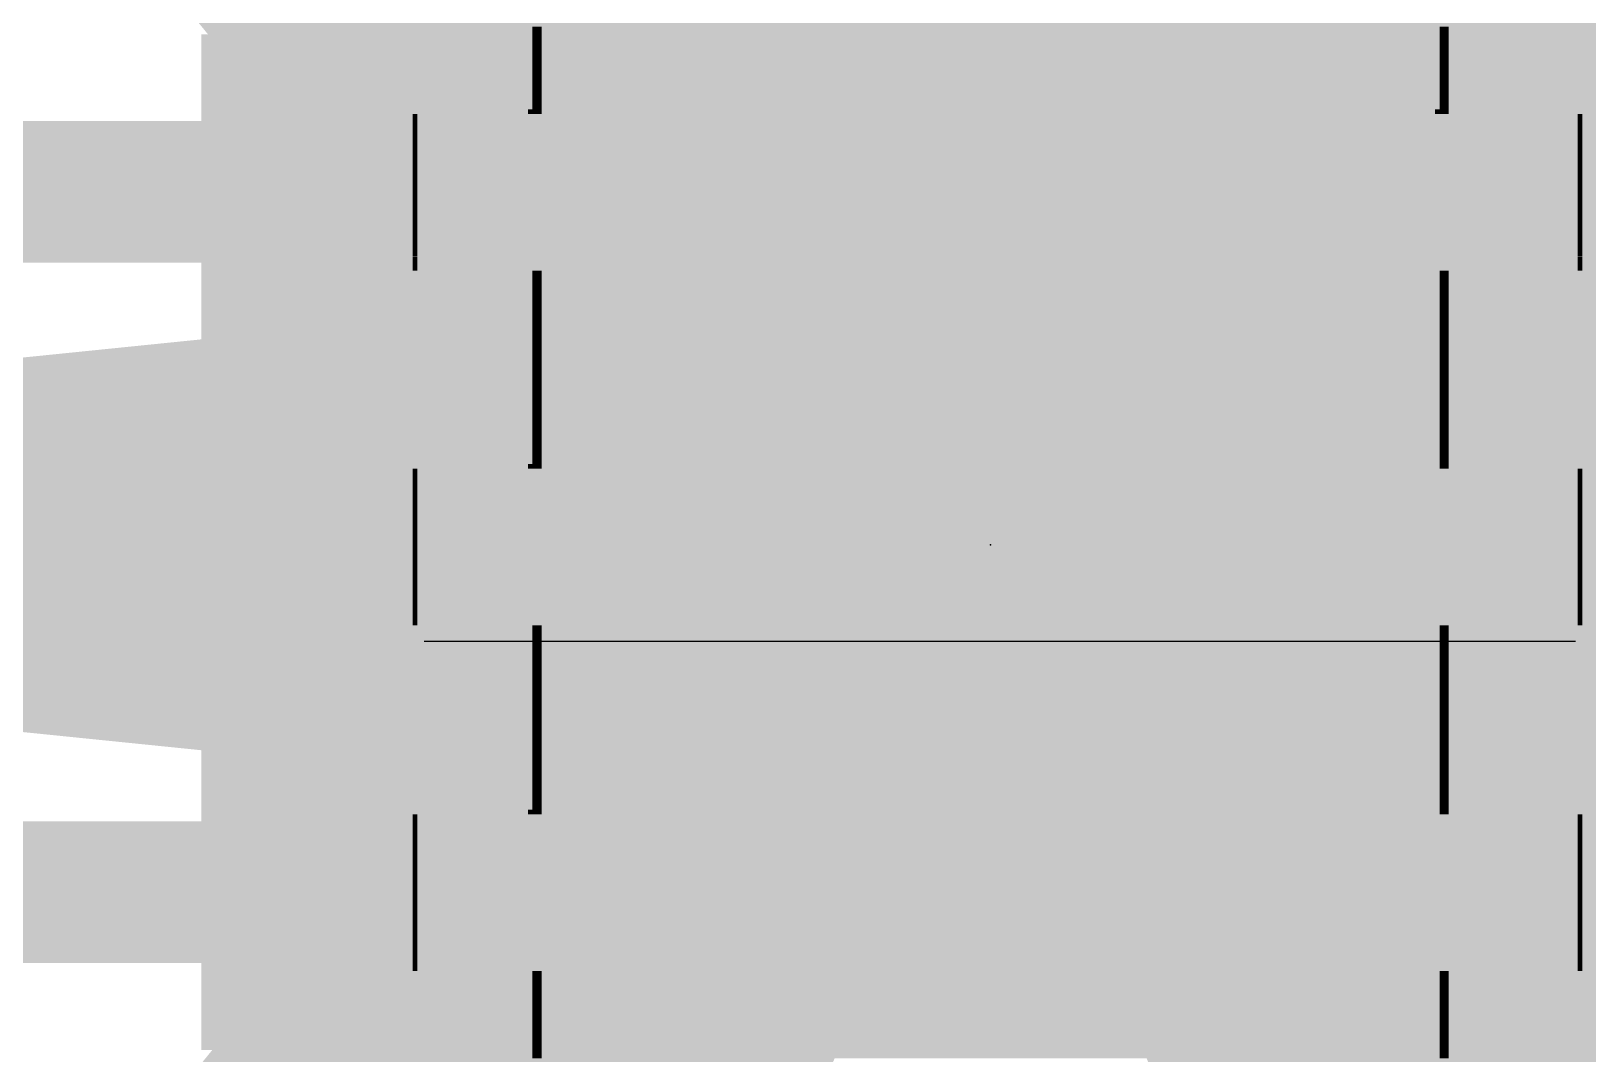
# Model space of a CAD drawing. Extents: x -43 to 64, y -8 to 16.
# Drawn here: x 6.244 to 8.477, y 8.16 to 9.626 of the extents above; entities that cross this region are included whole.
import ezdxf

# ---------------------------------------------------------------- set-up
doc = ezdxf.new("R2010")
doc.units = 0
for name, color, linetype in [('1', 12, 'CONTINUOUS'), ('16', 132, 'CONTINUOUS'), ('200', 132, 'CONTINUOUS'), ('201', 110, 'CONTINUOUS'), ('22', 40, 'CONTINUOUS'), ('23', 53, 'CONTINUOUS'), ('24', 53, 'CONTINUOUS'), ('29', 253, 'CONTINUOUS'), ('31', 253, 'CONTINUOUS'), ('49', 6, 'CONTINUOUS')]:
    doc.layers.add(name, color=color, linetype=linetype)

# ---------------------------------------------------------------- blocks, each defined once
blk = doc.blocks.new('RECT')
blk.add_solid([(-0.5, -0.5), (0.5, -0.5), (-0.5, 0.5), (0.5, 0.5)])

msp = doc.modelspace()

# ---------------------------------------------------------------- linework, layer by layer
at = {"layer": '1', "const_width": 0.2032}
for points in [[(6.8436, 9.3958), (5.8442, 9.3958)], [(8.42, 9.3958), (9.3958, 9.3958)], [(6.8436, 8.8867), (3.8067, 8.8867)], [(7.6233, 8.8867), (7.62, 8.89)], [(8.42, 8.8867), (10.1567, 8.8867)], [(6.8436, 8.392), (5.852, 8.392)], [(8.42, 8.392), (9.388, 8.392)]]:
    msp.add_lwpolyline(points, dxfattribs=at)
at = {"layer": '1', "const_width": 0.1016}
for points in [[(6.8436, 9.345, 1), (6.8436, 9.4466)], [(8.42, 9.4466, 1), (8.42, 9.345)], [(6.8436, 8.8359, 1), (6.8436, 8.9375)], [(7.6559, 8.9259, 1), (7.5841, 8.8541)], [(8.42, 8.9375, 1), (8.42, 8.8359)], [(7.5874, 8.8508, 1), (7.6592, 8.9226)], [(6.8436, 8.3412, 1), (6.8436, 8.4428)], [(8.42, 8.4428, 1), (8.42, 8.3412)]]:
    msp.add_lwpolyline(points, format="xyb", dxfattribs=at)
at = {"layer": '16', "const_width": 0.2032}
for points in [[(6.35, 10.16), (7.62, 8.89)], [(11.43, 8.89), (7.62, 8.89)]]:
    msp.add_lwpolyline(points, dxfattribs=at)
at = {"layer": '16', "const_width": 0.1016}
for points in [[(7.62, 8.9408, 1), (7.62, 8.8392)], [(7.5841, 8.8541, 1), (7.6559, 8.9259)]]:
    msp.add_lwpolyline(points, format="xyb", dxfattribs=at)
at = {"layer": '22', "const_width": 0.15}
for points in [[(6.7454, 9.4365), (6.438, 9.8135)], [(8.802, 9.8135), (8.4946, 9.4365)], [(6.6121, 9.6), (8.6279, 9.6)], [(6.6672, 9.2847), (6.7454, 9.4365)], [(6.7344, 9.45), (8.5056, 9.45)], [(8.4946, 9.4365), (8.5728, 9.2847)], [(7.569, 9.3558), (7.4598, 9.3304)], [(7.6812, 9.3546), (7.569, 9.3558)], [(7.7899, 9.3268), (7.6812, 9.3546)], [(7.4598, 9.3304), (7.3597, 9.2796)], [(7.8889, 9.2739), (7.7899, 9.3268)], [(6.6151, 9.122), (6.6672, 9.2847)], [(6.6751, 9.3), (7.3999, 9.3)], [(7.3597, 9.2796), (7.2745, 9.2066)], [(7.84, 9.3), (8.5649, 9.3)], [(7.9724, 9.199), (7.8889, 9.2739)], [(7.2745, 9.2066), (7.2092, 9.1154)], [(8.0358, 9.1064), (7.9724, 9.199)], [(6.6241, 9.15), (7.234, 9.15)], [(8.006, 9.15), (8.6159, 9.15)], [(6.1312, 9.0728), (6.6151, 9.122)], [(7.2092, 9.1154), (7.1673, 9.0113)], [(8.0753, 9.0014), (8.0358, 9.1064)], [(6.1312, 9), (7.1657, 9)], [(7.1673, 9.0113), (7.1515, 8.9002)], [(8.0888, 8.89), (8.0753, 9.0014)], [(8.0755, 9), (9.1088, 9)], [(7.1515, 8.9002), (7.1625, 8.7885)], [(8.0759, 8.7806), (8.0888, 8.89)], [(6.1312, 8.85), (7.1564, 8.85)], [(8.0841, 8.85), (9.1088, 8.85)], [(7.1625, 8.7885), (7.1997, 8.6827)], [(8.0377, 8.6772), (8.0759, 8.7806)], [(6.6151, 8.658), (6.1312, 8.7072)], [(6.202, 8.7), (7.1936, 8.7)], [(8.0461, 8.7), (9.038, 8.7)], [(7.1997, 8.6827), (7.261, 8.5887)], [(7.9765, 8.5855), (8.0377, 8.6772)], [(6.6672, 8.4953), (6.6151, 8.658)], [(7.261, 8.5887), (7.3428, 8.512)], [(7.8956, 8.5107), (7.9765, 8.5855)], [(6.6497, 8.55), (7.3022, 8.55)], [(7.938, 8.55), (8.5903, 8.55)], [(7.3428, 8.512), (7.4406, 8.4569)], [(7.7994, 8.4569), (7.8956, 8.5107)], [(6.7454, 8.3435), (6.6672, 8.4953)], [(8.5728, 8.4953), (8.4946, 8.3435)], [(7.4406, 8.4569), (7.2253, 7.9372)], [(8.0147, 7.9372), (7.7994, 8.4569)], [(6.7163, 8.4), (7.417, 8.4)], [(7.823, 8.4), (8.5237, 8.4)], [(6.438, 7.9665), (6.7454, 8.3435)], [(8.4946, 8.3435), (8.802, 7.9665)], [(6.6692, 8.25), (7.3549, 8.25)], [(7.8851, 8.25), (8.5708, 8.25)], [(6.5469, 8.1), (7.2927, 8.1)], [(7.9473, 8.1), (8.6931, 8.1)]]:
    msp.add_lwpolyline(points, dxfattribs=at)
at = {"layer": '22', "const_width": 0.075}
for points in [[(6.6121, 9.6375, 1), (6.6121, 9.5625)], [(6.7344, 9.4875, 1), (6.7344, 9.4125)], [(6.7787, 9.4193, 1), (6.7121, 9.4537)], [(8.5279, 9.4537, 1), (8.4613, 9.4193)], [(8.5056, 9.4125, 1), (8.5056, 9.4875)], [(6.7163, 9.4128, 1), (6.7745, 9.4602)], [(8.4655, 9.4602, 1), (8.5237, 9.4128)], [(7.5694, 9.3933, 1), (7.5686, 9.3183)], [(7.5775, 9.3193, 1), (7.5605, 9.3924)], [(7.6905, 9.3909, 1), (7.6719, 9.3183)], [(7.6808, 9.3171, 1), (7.6816, 9.3921)], [(7.4512, 9.3669, 1), (7.4683, 9.2938)], [(7.4767, 9.2969, 1), (7.4428, 9.3638)], [(7.8076, 9.3598, 1), (7.7722, 9.2937)], [(7.7806, 9.2904, 1), (7.7992, 9.3631)], [(6.7029, 9.2732, 1), (6.6315, 9.2961)], [(6.6751, 9.3375, 1), (6.6751, 9.2625)], [(7.3841, 9.2512, 1), (7.3353, 9.3081)], [(7.3999, 9.2625, 1), (7.3999, 9.3375)], [(7.84, 9.3375, 1), (7.84, 9.2625)], [(6.6338, 9.3018, 1), (6.7005, 9.2675)], [(7.3427, 9.3131, 1), (7.3766, 9.2462)], [(7.9139, 9.3018, 1), (7.8639, 9.246)], [(7.8712, 9.2408, 1), (7.9066, 9.307)], [(7.2501, 9.235, 1), (7.2989, 9.1781)], [(7.305, 9.1847, 1), (7.244, 9.2284)], [(8.0034, 9.2202, 1), (7.9415, 9.1778)], [(7.9474, 9.1711, 1), (7.9975, 9.2269)], [(6.6241, 9.1875, 1), (6.6241, 9.1125)], [(7.234, 9.1125, 1), (7.234, 9.1875)], [(8.006, 9.1875, 1), (8.006, 9.1125)], [(6.6189, 9.0847, 1), (6.6113, 9.1593)], [(7.2439, 9.1014, 1), (7.1744, 9.1294)], [(8.0709, 9.1196, 1), (8.0007, 9.0932)], [(6.5794, 9.1334, 1), (6.6508, 9.1106)], [(7.1787, 9.1372, 1), (7.2396, 9.0935)], [(8.0049, 9.0852, 1), (8.0668, 9.1276)], [(7.2045, 9.006, 1), (7.1302, 9.0166)], [(7.1657, 8.9625, 1), (7.1657, 9.0375)], [(8.1126, 9.0059, 1), (8.0381, 8.9969)], [(8.0755, 9.0375, 1), (8.0755, 8.9625)], [(7.1325, 9.0252, 1), (7.2021, 8.9973)], [(8.0403, 8.9882, 1), (8.1104, 9.0146)], [(7.1888, 8.9038, 1), (7.1141, 8.8965)], [(8.126, 8.8856, 1), (8.0516, 8.8944)], [(7.1143, 8.9055, 1), (7.1886, 8.8949)], [(8.0516, 8.8855, 1), (8.126, 8.8945)], [(7.1564, 8.8125, 1), (7.1564, 8.8875)], [(8.0841, 8.8875, 1), (8.0841, 8.8125)], [(7.1978, 8.801, 1), (7.1271, 8.7761)], [(8.111, 8.7676, 1), (8.0407, 8.7935)], [(7.1251, 8.7848, 1), (7.1998, 8.7922)], [(8.0386, 8.785, 1), (8.1131, 8.7762)], [(7.1936, 8.6625, 1), (7.1936, 8.7375)], [(8.0461, 8.7375, 1), (8.0461, 8.6625)], [(7.2311, 8.7031, 1), (7.1682, 8.6622)], [(8.0689, 8.6563, 1), (8.0065, 8.698)], [(6.6508, 8.6694, 1), (6.5794, 8.6466)], [(6.6113, 8.6207, 1), (6.6189, 8.6953)], [(7.1643, 8.6702, 1), (7.235, 8.6951)], [(8.0025, 8.6901, 1), (8.0729, 8.6642)], [(7.2866, 8.616, 1), (7.2353, 8.5613)], [(7.2295, 8.5682, 1), (7.2924, 8.6092)], [(7.9453, 8.6064, 1), (8.0077, 8.5647)], [(8.0019, 8.558, 1), (7.951, 8.6131)], [(6.6497, 8.5875, 1), (6.6497, 8.5125)], [(7.3022, 8.5125, 1), (7.3022, 8.5875)], [(7.938, 8.5875, 1), (7.938, 8.5125)], [(7.3612, 8.5446, 1), (7.3244, 8.4793)], [(7.3172, 8.4846, 1), (7.3685, 8.5393)], [(7.8701, 8.5383, 1), (7.921, 8.4832)], [(7.9139, 8.478, 1), (7.8772, 8.5435)], [(6.7005, 8.5125, 1), (6.6338, 8.4782)], [(6.6315, 8.4839, 1), (6.7029, 8.5068)], [(7.4752, 8.4425, 1), (7.406, 8.4713)], [(7.834, 8.4713, 1), (7.7648, 8.4425)], [(7.4222, 8.4242, 1), (7.459, 8.4896)], [(7.7811, 8.4896, 1), (7.8177, 8.4242)], [(6.7163, 8.4375, 1), (6.7163, 8.3625)], [(7.417, 8.3625, 1), (7.417, 8.4375)], [(7.823, 8.4375, 1), (7.823, 8.3625)], [(6.7745, 8.3198, 1), (6.7163, 8.3672)], [(8.5237, 8.3672, 1), (8.4655, 8.3198)], [(6.7121, 8.3263, 1), (6.7787, 8.3607)], [(8.4613, 8.3607, 1), (8.5279, 8.3263)], [(6.6692, 8.2875, 1), (6.6692, 8.2125)], [(7.3549, 8.2125, 1), (7.3549, 8.2875)], [(7.8851, 8.2875, 1), (7.8851, 8.2125)], [(6.5469, 8.1375, 1), (6.5469, 8.0625)], [(7.2927, 8.0625, 1), (7.2927, 8.1375)], [(7.9473, 8.1375, 1), (7.9473, 8.0625)]]:
    msp.add_lwpolyline(points, format="xyb", dxfattribs=at)
at = {"layer": '23'}
msp.add_point((7.62, 8.89), dxfattribs=at)
at = {"layer": '24'}
msp.add_point((7.62, 8.89), dxfattribs=at)
at = {"layer": '49'}
msp.add_line((8.4587, 8.7513), (6.8077, 8.7513), dxfattribs=at)

# ---------------------------------------------------------------- block references
at = {"layer": '1', "xscale": 0.2489, "yscale": 0.508, "rotation": 90}
for p in [(6.8436, 9.3958), (8.42, 9.3958), (6.8436, 8.8867), (8.42, 8.8867), (6.8436, 8.392), (8.42, 8.392)]:
    msp.add_blockref('RECT', p, dxfattribs=at)
at = {"layer": '200', "yscale": 0.0066, "rotation": 180}
for p, xscale in [((6.9695, 9.6296), 0.0132), ((6.9695, 9.623), 0.0132), ((8.2705, 9.6296), 0.0132), ((8.2705, 9.623), 0.0132), ((6.9695, 9.6164), 0.0132), ((6.9695, 9.6098), 0.0132), ((6.9695, 9.6032), 0.0132), ((8.2705, 9.6164), 0.0132), ((8.2705, 9.6098), 0.0132), ((8.2705, 9.6032), 0.0132), ((6.9695, 9.5966), 0.0132), ((6.9695, 9.59), 0.0132), ((6.9695, 9.5834), 0.0132), ((6.9695, 9.5768), 0.0132), ((8.2705, 9.5966), 0.0132), ((8.2705, 9.59), 0.0132), ((8.2705, 9.5834), 0.0132), ((8.2705, 9.5768), 0.0132), ((6.9695, 9.5702), 0.0132), ((6.9695, 9.5636), 0.0132), ((6.9695, 9.557), 0.0132), ((8.2705, 9.5702), 0.0132), ((8.2705, 9.5636), 0.0132), ((8.2705, 9.557), 0.0132), ((6.9695, 9.5504), 0.0132), ((6.9695, 9.5438), 0.0132), ((6.9695, 9.5372), 0.0132), ((6.9695, 9.5306), 0.0132), ((8.2705, 9.5504), 0.0132), ((8.2705, 9.5438), 0.0132), ((8.2705, 9.5372), 0.0132), ((8.2705, 9.5306), 0.0132), ((6.9662, 9.5108), 0.0198), ((6.9695, 9.524), 0.0132), ((6.9695, 9.5174), 0.0132), ((8.2672, 9.5108), 0.0198), ((8.2705, 9.524), 0.0132), ((8.2705, 9.5174), 0.0132), ((6.9266, 9.5042), 0.2576), ((6.9266, 9.4976), 0.2576), ((6.9266, 9.491), 0.2576), ((8.3332, 9.5042), 0.2576), ((8.3332, 9.4976), 0.2576), ((8.3332, 9.491), 0.2576), ((6.9266, 9.4844), 0.2576), ((6.9266, 9.4778), 0.2576), ((6.9266, 9.4711), 0.2576), ((6.9266, 9.4645), 0.2576), ((8.3332, 9.4844), 0.2576), ((8.3332, 9.4778), 0.2576), ((8.3332, 9.4711), 0.2576), ((8.3332, 9.4645), 0.2576), ((6.9266, 9.4579), 0.2576), ((6.9266, 9.4513), 0.2576), ((6.9266, 9.4447), 0.2576), ((8.3332, 9.4579), 0.2576), ((8.3332, 9.4513), 0.2576), ((8.3332, 9.4447), 0.2576), ((6.9266, 9.4381), 0.2576), ((6.9266, 9.4315), 0.2576), ((6.9266, 9.4249), 0.2576), ((6.9266, 9.4183), 0.2576), ((8.3332, 9.4381), 0.2576), ((8.3332, 9.4315), 0.2576), ((8.3332, 9.4249), 0.2576), ((8.3332, 9.4183), 0.2576), ((6.9266, 9.4117), 0.2576), ((6.9266, 9.4051), 0.2576), ((6.9266, 9.3985), 0.2576), ((8.3332, 9.4117), 0.2576), ((8.3332, 9.4051), 0.2576), ((8.3332, 9.3985), 0.2576), ((6.9266, 9.3919), 0.2576), ((6.9266, 9.3853), 0.2576), ((6.9266, 9.3787), 0.2576), ((8.3332, 9.3919), 0.2576), ((8.3332, 9.3853), 0.2576), ((8.3332, 9.3787), 0.2576), ((6.9266, 9.3721), 0.2576), ((6.9266, 9.3655), 0.2576), ((6.9266, 9.3589), 0.2576), ((6.9266, 9.3523), 0.2576), ((8.3332, 9.3721), 0.2576), ((8.3332, 9.3655), 0.2576), ((8.3332, 9.3589), 0.2576), ((8.3332, 9.3523), 0.2576), ((6.9266, 9.3457), 0.2576), ((6.9266, 9.3391), 0.2576), ((6.9266, 9.3325), 0.2576), ((8.3332, 9.3457), 0.2576), ((8.3332, 9.3391), 0.2576), ((8.3332, 9.3325), 0.2576), ((6.9266, 9.3259), 0.2576), ((6.9266, 9.3193), 0.2576), ((6.9266, 9.3127), 0.2576), ((8.3332, 9.3259), 0.2576), ((8.3332, 9.3193), 0.2576), ((8.3332, 9.3127), 0.2576), ((6.9266, 9.3061), 0.2576), ((6.9266, 9.2994), 0.2576), ((6.9266, 9.2928), 0.2576), ((6.9266, 9.2862), 0.2576), ((8.3332, 9.3061), 0.2576), ((8.3332, 9.2994), 0.2576), ((8.3332, 9.2928), 0.2576), ((8.3332, 9.2862), 0.2576), ((6.9695, 9.2796), 0.0132), ((6.9695, 9.273), 0.0132), ((6.9695, 9.2664), 0.0132), ((8.2705, 9.2796), 0.0132), ((8.2705, 9.273), 0.0132), ((8.2705, 9.2664), 0.0132), ((6.9695, 9.2598), 0.0132), ((6.9695, 9.2532), 0.0132), ((6.9695, 9.2466), 0.0132), ((6.9695, 9.24), 0.0132), ((8.2705, 9.2598), 0.0132), ((8.2705, 9.2532), 0.0132), ((8.2705, 9.2466), 0.0132), ((8.2705, 9.24), 0.0132), ((6.9695, 9.2334), 0.0132), ((6.9695, 9.2268), 0.0132), ((6.9695, 9.2202), 0.0132), ((8.2705, 9.2334), 0.0132), ((8.2705, 9.2268), 0.0132), ((8.2705, 9.2202), 0.0132), ((6.9695, 9.2136), 0.0132), ((6.9695, 9.207), 0.0132), ((6.9695, 9.2004), 0.0132), ((8.2705, 9.2136), 0.0132), ((8.2705, 9.207), 0.0132), ((8.2705, 9.2004), 0.0132), ((6.9695, 9.1938), 0.0132), ((6.9695, 9.1872), 0.0132), ((6.9695, 9.1806), 0.0132), ((6.9695, 9.174), 0.0132), ((8.2705, 9.1938), 0.0132), ((8.2705, 9.1872), 0.0132), ((8.2705, 9.1806), 0.0132), ((8.2705, 9.174), 0.0132), ((6.9695, 9.1674), 0.0132), ((6.9695, 9.1608), 0.0132), ((6.9695, 9.1542), 0.0132), ((8.2705, 9.1674), 0.0132), ((8.2705, 9.1608), 0.0132), ((8.2705, 9.1542), 0.0132), ((6.9695, 9.1476), 0.0132), ((6.9695, 9.141), 0.0132), ((6.9695, 9.1343), 0.0132), ((8.2705, 9.1476), 0.0132), ((8.2705, 9.141), 0.0132), ((8.2705, 9.1343), 0.0132), ((6.9695, 9.1277), 0.0132), ((6.9695, 9.1211), 0.0132), ((6.9695, 9.1145), 0.0132), ((6.9695, 9.1079), 0.0132), ((8.2705, 9.1277), 0.0132), ((8.2705, 9.1211), 0.0132), ((8.2705, 9.1145), 0.0132), ((8.2705, 9.1079), 0.0132), ((6.9695, 9.1013), 0.0132), ((6.9695, 9.0947), 0.0132), ((6.9695, 9.0881), 0.0132), ((8.2705, 9.1013), 0.0132), ((8.2705, 9.0947), 0.0132), ((8.2705, 9.0881), 0.0132), ((6.9695, 9.0815), 0.0132), ((6.9695, 9.0749), 0.0132), ((6.9695, 9.0683), 0.0132), ((6.9695, 9.0617), 0.0132), ((8.2705, 9.0815), 0.0132), ((8.2705, 9.0749), 0.0132), ((8.2705, 9.0683), 0.0132), ((8.2705, 9.0617), 0.0132), ((6.9695, 9.0551), 0.0132), ((6.9695, 9.0485), 0.0132), ((6.9695, 9.0419), 0.0132), ((8.2705, 9.0551), 0.0132), ((8.2705, 9.0485), 0.0132), ((8.2705, 9.0419), 0.0132), ((6.9695, 9.0353), 0.0132), ((6.9695, 9.0287), 0.0132), ((6.9695, 9.0221), 0.0132), ((8.2705, 9.0353), 0.0132), ((8.2705, 9.0287), 0.0132), ((8.2705, 9.0221), 0.0132), ((6.9266, 8.9957), 0.2576), ((6.9662, 9.0023), 0.0198), ((6.9695, 9.0155), 0.0132), ((6.9695, 9.0089), 0.0132), ((8.3332, 8.9957), 0.2576), ((8.2705, 9.0155), 0.0132), ((8.2705, 9.0089), 0.0132), ((8.2705, 9.0023), 0.0132), ((6.9266, 8.9891), 0.2576), ((6.9266, 8.9825), 0.2576), ((6.9266, 8.9759), 0.2576), ((8.3332, 8.9891), 0.2576), ((8.3332, 8.9825), 0.2576), ((8.3332, 8.9759), 0.2576), ((6.9266, 8.9692), 0.2576), ((6.9266, 8.9626), 0.2576), ((6.9266, 8.956), 0.2576), ((8.3332, 8.9692), 0.2576), ((8.3332, 8.9626), 0.2576), ((8.3332, 8.956), 0.2576), ((6.9266, 8.9494), 0.2576), ((6.9266, 8.9428), 0.2576), ((6.9266, 8.9362), 0.2576), ((6.9266, 8.9296), 0.2576), ((8.3332, 8.9494), 0.2576), ((8.3332, 8.9428), 0.2576), ((8.3332, 8.9362), 0.2576), ((8.3332, 8.9296), 0.2576), ((6.9266, 8.923), 0.2576), ((6.9266, 8.9164), 0.2576), ((6.9266, 8.9098), 0.2576), ((8.3332, 8.923), 0.2576), ((8.3332, 8.9164), 0.2576), ((8.3332, 8.9098), 0.2576), ((6.9266, 8.9032), 0.2576), ((6.9266, 8.8966), 0.2576), ((6.9266, 8.89), 0.2576), ((6.9266, 8.8834), 0.2576), ((8.3332, 8.9032), 0.2576), ((8.3332, 8.8966), 0.2576), ((8.3332, 8.89), 0.2576), ((8.3332, 8.8834), 0.2576), ((6.9266, 8.8768), 0.2576), ((6.9266, 8.8702), 0.2576), ((6.9266, 8.8636), 0.2576), ((8.3332, 8.8768), 0.2576), ((8.3332, 8.8702), 0.2576), ((8.3332, 8.8636), 0.2576), ((6.9266, 8.857), 0.2576), ((6.9266, 8.8504), 0.2576), ((6.9266, 8.8438), 0.2576), ((8.3332, 8.857), 0.2576), ((8.3332, 8.8504), 0.2576), ((8.3332, 8.8438), 0.2576), ((6.9266, 8.8372), 0.2576), ((6.9266, 8.8306), 0.2576), ((6.9266, 8.824), 0.2576), ((6.9266, 8.8174), 0.2576), ((8.3332, 8.8372), 0.2576), ((8.3332, 8.8306), 0.2576), ((8.3332, 8.824), 0.2576), ((8.3332, 8.8174), 0.2576), ((6.9266, 8.8108), 0.2576), ((6.9266, 8.8041), 0.2576), ((6.9266, 8.7975), 0.2576), ((8.3332, 8.8108), 0.2576), ((8.3332, 8.8041), 0.2576), ((8.3332, 8.7975), 0.2576), ((6.9266, 8.7909), 0.2576), ((6.9266, 8.7843), 0.2576), ((6.9266, 8.7777), 0.2576), ((6.9695, 8.7711), 0.0132), ((8.3332, 8.7909), 0.2576), ((8.3332, 8.7843), 0.2576), ((8.3332, 8.7777), 0.2576), ((8.2705, 8.7711), 0.0132), ((6.9695, 8.7645), 0.0132), ((6.9695, 8.7579), 0.0132), ((6.9695, 8.7513), 0.0132), ((8.2705, 8.7645), 0.0132), ((8.2705, 8.7579), 0.0132), ((8.2705, 8.7513), 0.0132), ((6.9695, 8.7447), 0.0132), ((6.9695, 8.7381), 0.0132), ((6.9695, 8.7315), 0.0132), ((8.2705, 8.7447), 0.0132), ((8.2705, 8.7381), 0.0132), ((8.2705, 8.7315), 0.0132), ((6.9695, 8.7249), 0.0132), ((6.9695, 8.7183), 0.0132), ((6.9695, 8.7117), 0.0132), ((6.9695, 8.7051), 0.0132), ((8.2705, 8.7249), 0.0132), ((8.2705, 8.7183), 0.0132), ((8.2705, 8.7117), 0.0132), ((8.2705, 8.7051), 0.0132), ((6.9695, 8.6985), 0.0132), ((6.9695, 8.6919), 0.0132), ((6.9695, 8.6853), 0.0132), ((8.2705, 8.6985), 0.0132), ((8.2705, 8.6919), 0.0132), ((8.2705, 8.6853), 0.0132), ((6.9695, 8.6787), 0.0132), ((6.9695, 8.6721), 0.0132), ((6.9695, 8.6655), 0.0132), ((8.2705, 8.6787), 0.0132), ((8.2705, 8.6721), 0.0132), ((8.2705, 8.6655), 0.0132), ((6.9695, 8.6589), 0.0132), ((6.9695, 8.6523), 0.0132), ((6.9695, 8.6456), 0.0132), ((6.9695, 8.639), 0.0132), ((8.2705, 8.6589), 0.0132), ((8.2705, 8.6523), 0.0132), ((8.2705, 8.6456), 0.0132), ((8.2705, 8.639), 0.0132), ((6.9695, 8.6324), 0.0132), ((6.9695, 8.6258), 0.0132), ((6.9695, 8.6192), 0.0132), ((8.2705, 8.6324), 0.0132), ((8.2705, 8.6258), 0.0132), ((8.2705, 8.6192), 0.0132), ((6.9695, 8.6126), 0.0132), ((6.9695, 8.606), 0.0132), ((6.9695, 8.5994), 0.0132), ((6.9695, 8.5928), 0.0132), ((8.2705, 8.6126), 0.0132), ((8.2705, 8.606), 0.0132), ((8.2705, 8.5994), 0.0132), ((8.2705, 8.5928), 0.0132), ((6.9695, 8.5862), 0.0132), ((6.9695, 8.5796), 0.0132), ((6.9695, 8.573), 0.0132), ((8.2705, 8.5862), 0.0132), ((8.2705, 8.5796), 0.0132), ((8.2705, 8.573), 0.0132), ((6.9695, 8.5664), 0.0132), ((6.9695, 8.5598), 0.0132), ((6.9695, 8.5532), 0.0132), ((8.2705, 8.5664), 0.0132), ((8.2705, 8.5598), 0.0132), ((8.2705, 8.5532), 0.0132), ((6.9695, 8.5466), 0.0132), ((6.9695, 8.54), 0.0132), ((6.9695, 8.5334), 0.0132), ((6.9695, 8.5268), 0.0132), ((8.2705, 8.5466), 0.0132), ((8.2705, 8.54), 0.0132), ((8.2705, 8.5334), 0.0132), ((8.2705, 8.5268), 0.0132), ((6.9662, 8.507), 0.0198), ((6.9695, 8.5202), 0.0132), ((6.9695, 8.5136), 0.0132), ((8.2705, 8.5202), 0.0132), ((8.2705, 8.5136), 0.0132), ((8.2705, 8.507), 0.0132), ((6.9266, 8.5004), 0.2576), ((6.9266, 8.4938), 0.2576), ((6.9266, 8.4872), 0.2576), ((6.9266, 8.4806), 0.2576), ((8.3332, 8.5004), 0.2576), ((8.3332, 8.4938), 0.2576), ((8.3332, 8.4872), 0.2576), ((8.3332, 8.4806), 0.2576), ((6.9266, 8.4739), 0.2576), ((6.9266, 8.4673), 0.2576), ((6.9266, 8.4607), 0.2576), ((8.3332, 8.4739), 0.2576), ((8.3332, 8.4673), 0.2576), ((8.3332, 8.4607), 0.2576), ((6.9266, 8.4541), 0.2576), ((6.9266, 8.4475), 0.2576), ((6.9266, 8.4409), 0.2576), ((8.3332, 8.4541), 0.2576), ((8.3332, 8.4475), 0.2576), ((8.3332, 8.4409), 0.2576), ((6.9266, 8.4343), 0.2576), ((6.9266, 8.4277), 0.2576), ((6.9266, 8.4211), 0.2576), ((6.9266, 8.4145), 0.2576), ((8.3332, 8.4343), 0.2576), ((8.3332, 8.4277), 0.2576), ((8.3332, 8.4211), 0.2576), ((8.3332, 8.4145), 0.2576), ((6.9266, 8.4079), 0.2576), ((6.9266, 8.4013), 0.2576), ((6.9266, 8.3947), 0.2576), ((8.3332, 8.4079), 0.2576), ((8.3332, 8.4013), 0.2576), ((8.3332, 8.3947), 0.2576), ((6.9266, 8.3881), 0.2576), ((6.9266, 8.3815), 0.2576), ((6.9266, 8.3749), 0.2576), ((8.3332, 8.3881), 0.2576), ((8.3332, 8.3815), 0.2576), ((8.3332, 8.3749), 0.2576), ((6.9266, 8.3683), 0.2576), ((6.9266, 8.3617), 0.2576), ((6.9266, 8.3551), 0.2576), ((6.9266, 8.3485), 0.2576), ((8.3332, 8.3683), 0.2576), ((8.3332, 8.3617), 0.2576), ((8.3332, 8.3551), 0.2576), ((8.3332, 8.3485), 0.2576), ((6.9266, 8.3419), 0.2576), ((6.9266, 8.3353), 0.2576), ((6.9266, 8.3287), 0.2576), ((8.3332, 8.3419), 0.2576), ((8.3332, 8.3353), 0.2576), ((8.3332, 8.3287), 0.2576), ((6.9266, 8.3221), 0.2576), ((6.9266, 8.3155), 0.2576), ((6.9266, 8.3088), 0.2576), ((6.9266, 8.3022), 0.2576), ((8.3332, 8.3221), 0.2576), ((8.3332, 8.3155), 0.2576), ((8.3332, 8.3088), 0.2576), ((8.3332, 8.3022), 0.2576), ((6.9266, 8.2956), 0.2576), ((6.9266, 8.289), 0.2576), ((6.9266, 8.2824), 0.2576), ((8.3332, 8.2956), 0.2576), ((8.3332, 8.289), 0.2576), ((8.3332, 8.2824), 0.2576), ((6.9695, 8.2758), 0.0132), ((6.9695, 8.2692), 0.0132), ((6.9695, 8.2626), 0.0132), ((8.2705, 8.2758), 0.0132), ((8.2705, 8.2692), 0.0132), ((8.2705, 8.2626), 0.0132), ((6.9695, 8.256), 0.0132), ((6.9695, 8.2494), 0.0132), ((6.9695, 8.2428), 0.0132), ((6.9695, 8.2362), 0.0132), ((8.2705, 8.256), 0.0132), ((8.2705, 8.2494), 0.0132), ((8.2705, 8.2428), 0.0132), ((8.2705, 8.2362), 0.0132), ((6.9695, 8.2296), 0.0132), ((6.9695, 8.223), 0.0132), ((6.9695, 8.2164), 0.0132), ((8.2705, 8.2296), 0.0132), ((8.2705, 8.223), 0.0132), ((8.2705, 8.2164), 0.0132), ((6.9695, 8.2098), 0.0132), ((6.9695, 8.2032), 0.0132), ((6.9695, 8.1966), 0.0132), ((8.2705, 8.2098), 0.0132), ((8.2705, 8.2032), 0.0132), ((8.2705, 8.1966), 0.0132), ((6.9695, 8.19), 0.0132), ((6.9695, 8.1834), 0.0132), ((6.9695, 8.1768), 0.0132), ((6.9695, 8.1702), 0.0132), ((8.2705, 8.19), 0.0132), ((8.2705, 8.1834), 0.0132), ((8.2705, 8.1768), 0.0132), ((8.2705, 8.1702), 0.0132), ((6.9695, 8.1636), 0.0132), ((6.9695, 8.157), 0.0132), ((8.2705, 8.1636), 0.0132), ((8.2705, 8.157), 0.0132)]:
    msp.add_blockref('RECT', p, dxfattribs=dict(at, xscale=xscale))
at = {"layer": '201', "yscale": 0.0066, "rotation": 180}
for p, xscale in [((6.8771, 9.6296), 0.1717), ((6.8771, 9.623), 0.1717), ((7.62, 9.6296), 1.2878), ((7.62, 9.623), 1.2878), ((8.3729, 9.6296), 0.1915), ((8.3729, 9.623), 0.1915), ((6.8771, 9.6164), 0.1717), ((6.8771, 9.6098), 0.1717), ((6.8771, 9.6032), 0.1717), ((7.62, 9.6164), 1.2878), ((7.62, 9.6098), 1.2878), ((7.62, 9.6032), 1.2878), ((8.3729, 9.6164), 0.1915), ((8.3729, 9.6098), 0.1915), ((8.3729, 9.6032), 0.1915), ((6.8771, 9.5966), 0.1717), ((6.8771, 9.59), 0.1717), ((6.8771, 9.5834), 0.1717), ((6.8771, 9.5768), 0.1717), ((7.62, 9.5966), 1.2878), ((7.62, 9.59), 1.2878), ((7.62, 9.5834), 1.2878), ((7.62, 9.5768), 1.2878), ((8.3729, 9.5966), 0.1915), ((8.3729, 9.59), 0.1915), ((8.3729, 9.5834), 0.1915), ((8.3729, 9.5768), 0.1915), ((6.8771, 9.5702), 0.1717), ((6.8771, 9.5636), 0.1717), ((6.8771, 9.557), 0.1717), ((7.62, 9.5702), 1.2878), ((7.62, 9.5636), 1.2878), ((7.62, 9.557), 1.2878), ((8.3729, 9.5702), 0.1915), ((8.3729, 9.5636), 0.1915), ((8.3729, 9.557), 0.1915), ((6.8771, 9.5504), 0.1717), ((6.8771, 9.5438), 0.1717), ((6.8771, 9.5372), 0.1717), ((6.8771, 9.5306), 0.1717), ((7.62, 9.5504), 1.2878), ((7.62, 9.5438), 1.2878), ((7.62, 9.5372), 1.2878), ((7.62, 9.5306), 1.2878), ((8.3729, 9.5504), 0.1915), ((8.3729, 9.5438), 0.1915), ((8.3729, 9.5372), 0.1915), ((8.3729, 9.5306), 0.1915), ((6.8738, 9.5108), 0.1651), ((6.8771, 9.524), 0.1717), ((6.8771, 9.5174), 0.1717), ((7.62, 9.524), 1.2878), ((7.62, 9.5174), 1.2878), ((7.6167, 9.5108), 1.2812), ((8.3729, 9.524), 0.1915), ((8.3729, 9.5174), 0.1915), ((8.3729, 9.5108), 0.1915), ((6.7945, 9.5042), 0.0066), ((6.7945, 9.4976), 0.0066), ((6.7945, 9.491), 0.0066), ((7.6299, 9.5042), 1.1491), ((7.6299, 9.4976), 1.1491), ((7.6299, 9.491), 1.1491), ((8.4653, 9.5042), 0.0066), ((8.4653, 9.4976), 0.0066), ((8.4653, 9.491), 0.0066), ((6.7945, 9.4844), 0.0066), ((6.7945, 9.4778), 0.0066), ((6.7945, 9.4711), 0.0066), ((6.7945, 9.4645), 0.0066), ((7.6299, 9.4844), 1.1491), ((7.6299, 9.4778), 1.1491), ((7.6299, 9.4711), 1.1491), ((7.6299, 9.4645), 1.1491), ((8.4653, 9.4844), 0.0066), ((8.4653, 9.4778), 0.0066), ((8.4653, 9.4711), 0.0066), ((8.4653, 9.4645), 0.0066), ((6.7945, 9.4579), 0.0066), ((6.7945, 9.4513), 0.0066), ((6.7945, 9.4447), 0.0066), ((7.6299, 9.4579), 1.1491), ((7.6299, 9.4513), 1.1491), ((7.6299, 9.4447), 1.1491), ((8.4653, 9.4579), 0.0066), ((8.4653, 9.4513), 0.0066), ((8.4653, 9.4447), 0.0066), ((6.7945, 9.4381), 0.0066), ((6.7945, 9.4315), 0.0066), ((6.7945, 9.4249), 0.0066), ((6.7945, 9.4183), 0.0066), ((7.6299, 9.4381), 1.1491), ((7.6299, 9.4315), 1.1491), ((7.6299, 9.4249), 1.1491), ((7.6299, 9.4183), 1.1491), ((8.4653, 9.4381), 0.0066), ((8.4653, 9.4315), 0.0066), ((8.4653, 9.4249), 0.0066), ((8.4653, 9.4183), 0.0066), ((6.7945, 9.4117), 0.0066), ((6.7945, 9.4051), 0.0066), ((6.7945, 9.3985), 0.0066), ((7.6299, 9.4117), 1.1491), ((7.6299, 9.4051), 1.1491), ((7.6299, 9.3985), 1.1491), ((8.4653, 9.4117), 0.0066), ((8.4653, 9.4051), 0.0066), ((8.4653, 9.3985), 0.0066), ((6.7945, 9.3919), 0.0066), ((6.7945, 9.3853), 0.0066), ((6.7945, 9.3787), 0.0066), ((7.6299, 9.3919), 1.1491), ((7.6299, 9.3853), 1.1491), ((7.6299, 9.3787), 1.1491), ((8.4653, 9.3919), 0.0066), ((8.4653, 9.3853), 0.0066), ((8.4653, 9.3787), 0.0066), ((6.7945, 9.3721), 0.0066), ((6.7945, 9.3655), 0.0066), ((6.7945, 9.3589), 0.0066), ((6.7945, 9.3523), 0.0066), ((7.6299, 9.3721), 1.1491), ((7.6299, 9.3655), 1.1491), ((7.6299, 9.3589), 1.1491), ((7.6299, 9.3523), 1.1491), ((8.4653, 9.3721), 0.0066), ((8.4653, 9.3655), 0.0066), ((8.4653, 9.3589), 0.0066), ((8.4653, 9.3523), 0.0066), ((6.7945, 9.3457), 0.0066), ((6.7945, 9.3391), 0.0066), ((6.7945, 9.3325), 0.0066), ((7.6299, 9.3457), 1.1491), ((7.6299, 9.3391), 1.1491), ((7.6299, 9.3325), 1.1491), ((8.4653, 9.3457), 0.0066), ((8.4653, 9.3391), 0.0066), ((8.4653, 9.3325), 0.0066), ((6.7945, 9.3259), 0.0066), ((6.7945, 9.3193), 0.0066), ((6.7945, 9.3127), 0.0066), ((7.6299, 9.3259), 1.1491), ((7.6299, 9.3193), 1.1491), ((7.6299, 9.3127), 1.1491), ((8.4653, 9.3259), 0.0066), ((8.4653, 9.3193), 0.0066), ((8.4653, 9.3127), 0.0066), ((6.7945, 9.3061), 0.0066), ((6.7945, 9.2994), 0.0066), ((6.7945, 9.2928), 0.0066), ((6.7945, 9.2862), 0.0066), ((7.6299, 9.3061), 1.1491), ((7.6299, 9.2994), 1.1491), ((7.6299, 9.2928), 1.1491), ((7.6299, 9.2862), 1.1491), ((8.4653, 9.3061), 0.0066), ((8.4653, 9.2994), 0.0066), ((8.4653, 9.2928), 0.0066), ((8.4653, 9.2862), 0.0066), ((6.8771, 9.2796), 0.1717), ((6.8771, 9.273), 0.1717), ((6.8771, 9.2664), 0.1717), ((7.62, 9.2796), 1.2878), ((7.62, 9.273), 1.2878), ((7.62, 9.2664), 1.2878), ((8.3729, 9.2796), 0.1915), ((8.3729, 9.273), 0.1915), ((8.3729, 9.2664), 0.1915), ((6.8771, 9.2598), 0.1717), ((6.8771, 9.2532), 0.1717), ((6.8771, 9.2466), 0.1717), ((6.8771, 9.24), 0.1717), ((7.62, 9.2598), 1.2878), ((7.62, 9.2532), 1.2878), ((7.62, 9.2466), 1.2878), ((7.62, 9.24), 1.2878), ((8.3729, 9.2598), 0.1915), ((8.3729, 9.2532), 0.1915), ((8.3729, 9.2466), 0.1915), ((8.3729, 9.24), 0.1915), ((6.8771, 9.2334), 0.1717), ((6.8771, 9.2268), 0.1717), ((6.8771, 9.2202), 0.1717), ((7.62, 9.2334), 1.2878), ((7.62, 9.2268), 1.2878), ((7.62, 9.2202), 1.2878), ((8.3729, 9.2334), 0.1915), ((8.3729, 9.2268), 0.1915), ((8.3729, 9.2202), 0.1915), ((6.8771, 9.2136), 0.1717), ((6.8771, 9.207), 0.1717), ((6.8771, 9.2004), 0.1717), ((7.62, 9.2136), 1.2878), ((7.62, 9.207), 1.2878), ((7.62, 9.2004), 1.2878), ((8.3729, 9.2136), 0.1915), ((8.3729, 9.207), 0.1915), ((8.3729, 9.2004), 0.1915), ((6.8771, 9.1938), 0.1717), ((6.8771, 9.1872), 0.1717), ((6.8771, 9.1806), 0.1717), ((6.8771, 9.174), 0.1717), ((7.62, 9.1938), 1.2878), ((7.62, 9.1872), 1.2878), ((7.62, 9.1806), 1.2878), ((7.62, 9.174), 1.2878), ((8.3729, 9.1938), 0.1915), ((8.3729, 9.1872), 0.1915), ((8.3729, 9.1806), 0.1915), ((8.3729, 9.174), 0.1915), ((6.8771, 9.1674), 0.1717), ((6.8771, 9.1608), 0.1717), ((6.8771, 9.1542), 0.1717), ((7.62, 9.1674), 1.2878), ((7.62, 9.1608), 1.2878), ((7.62, 9.1542), 1.2878), ((8.3729, 9.1674), 0.1915), ((8.3729, 9.1608), 0.1915), ((8.3729, 9.1542), 0.1915), ((6.8771, 9.1476), 0.1717), ((6.8771, 9.141), 0.1717), ((6.8771, 9.1343), 0.1717), ((7.62, 9.1476), 1.2878), ((7.62, 9.141), 1.2878), ((7.62, 9.1343), 1.2878), ((8.3729, 9.1476), 0.1915), ((8.3729, 9.141), 0.1915), ((8.3729, 9.1343), 0.1915), ((6.8771, 9.1277), 0.1717), ((6.8771, 9.1211), 0.1717), ((6.8771, 9.1145), 0.1717), ((6.8771, 9.1079), 0.1717), ((7.62, 9.1277), 1.2878), ((7.62, 9.1211), 1.2878), ((7.62, 9.1145), 1.2878), ((7.62, 9.1079), 1.2878), ((8.3729, 9.1277), 0.1915), ((8.3729, 9.1211), 0.1915), ((8.3729, 9.1145), 0.1915), ((8.3729, 9.1079), 0.1915), ((6.8771, 9.1013), 0.1717), ((6.8771, 9.0947), 0.1717), ((6.8771, 9.0881), 0.1717), ((7.62, 9.1013), 1.2878), ((7.62, 9.0947), 1.2878), ((7.62, 9.0881), 1.2878), ((8.3729, 9.1013), 0.1915), ((8.3729, 9.0947), 0.1915), ((8.3729, 9.0881), 0.1915), ((6.8771, 9.0815), 0.1717), ((6.8771, 9.0749), 0.1717), ((6.8771, 9.0683), 0.1717), ((6.8771, 9.0617), 0.1717), ((7.62, 9.0815), 1.2878), ((7.62, 9.0749), 1.2878), ((7.62, 9.0683), 1.2878), ((7.62, 9.0617), 1.2878), ((8.3729, 9.0815), 0.1915), ((8.3729, 9.0749), 0.1915), ((8.3729, 9.0683), 0.1915), ((8.3729, 9.0617), 0.1915), ((6.8771, 9.0551), 0.1717), ((6.8771, 9.0485), 0.1717), ((6.8771, 9.0419), 0.1717), ((7.62, 9.0551), 1.2878), ((7.62, 9.0485), 1.2878), ((7.62, 9.0419), 1.2878), ((8.3729, 9.0551), 0.1915), ((8.3729, 9.0485), 0.1915), ((8.3729, 9.0419), 0.1915), ((6.8771, 9.0353), 0.1717), ((6.8771, 9.0287), 0.1717), ((6.8771, 9.0221), 0.1717), ((7.62, 9.0353), 1.2878), ((7.62, 9.0287), 1.2878), ((7.62, 9.0221), 1.2878), ((8.3729, 9.0353), 0.1915), ((8.3729, 9.0287), 0.1915), ((8.3729, 9.0221), 0.1915), ((6.8738, 9.0023), 0.1651), ((6.7945, 8.9957), 0.0066), ((6.8771, 9.0155), 0.1717), ((6.8771, 9.0089), 0.1717), ((7.62, 9.0155), 1.2878), ((7.62, 9.0089), 1.2878), ((7.62, 9.0023), 1.2878), ((7.6299, 8.9957), 1.1491), ((8.3729, 9.0155), 0.1915), ((8.3729, 9.0089), 0.1915), ((8.3729, 9.0023), 0.1915), ((8.4653, 8.9957), 0.0066), ((6.7945, 8.9891), 0.0066), ((6.7945, 8.9825), 0.0066), ((6.7945, 8.9759), 0.0066), ((7.6299, 8.9891), 1.1491), ((7.6299, 8.9825), 1.1491), ((7.6299, 8.9759), 1.1491), ((8.4653, 8.9891), 0.0066), ((8.4653, 8.9825), 0.0066), ((8.4653, 8.9759), 0.0066), ((6.7945, 8.9692), 0.0066), ((6.7945, 8.9626), 0.0066), ((6.7945, 8.956), 0.0066), ((7.6299, 8.9692), 1.1491), ((7.6299, 8.9626), 1.1491), ((7.6299, 8.956), 1.1491), ((8.4653, 8.9692), 0.0066), ((8.4653, 8.9626), 0.0066), ((8.4653, 8.956), 0.0066), ((6.7945, 8.9494), 0.0066), ((6.7945, 8.9428), 0.0066), ((6.7945, 8.9362), 0.0066), ((6.7945, 8.9296), 0.0066), ((7.6299, 8.9494), 1.1491), ((7.6299, 8.9428), 1.1491), ((7.6299, 8.9362), 1.1491), ((7.6299, 8.9296), 1.1491), ((8.4653, 8.9494), 0.0066), ((8.4653, 8.9428), 0.0066), ((8.4653, 8.9362), 0.0066), ((8.4653, 8.9296), 0.0066), ((6.7945, 8.923), 0.0066), ((6.7945, 8.9164), 0.0066), ((6.7945, 8.9098), 0.0066), ((7.6299, 8.923), 1.1491), ((7.6299, 8.9164), 1.1491), ((7.6299, 8.9098), 1.1491), ((8.4653, 8.923), 0.0066), ((8.4653, 8.9164), 0.0066), ((8.4653, 8.9098), 0.0066), ((6.7945, 8.9032), 0.0066), ((6.7945, 8.8966), 0.0066), ((6.7945, 8.89), 0.0066), ((6.7945, 8.8834), 0.0066), ((7.6299, 8.9032), 1.1491), ((7.6299, 8.8966), 1.1491), ((7.6299, 8.89), 1.1491), ((7.6299, 8.8834), 1.1491), ((8.4653, 8.9032), 0.0066), ((8.4653, 8.8966), 0.0066), ((8.4653, 8.89), 0.0066), ((8.4653, 8.8834), 0.0066), ((6.7945, 8.8768), 0.0066), ((6.7945, 8.8702), 0.0066), ((6.7945, 8.8636), 0.0066), ((7.6299, 8.8768), 1.1491), ((7.6299, 8.8702), 1.1491), ((7.6299, 8.8636), 1.1491), ((8.4653, 8.8768), 0.0066), ((8.4653, 8.8702), 0.0066), ((8.4653, 8.8636), 0.0066), ((6.7945, 8.857), 0.0066), ((6.7945, 8.8504), 0.0066), ((6.7945, 8.8438), 0.0066), ((7.6299, 8.857), 1.1491), ((7.6299, 8.8504), 1.1491), ((7.6299, 8.8438), 1.1491), ((8.4653, 8.857), 0.0066), ((8.4653, 8.8504), 0.0066), ((8.4653, 8.8438), 0.0066), ((6.7945, 8.8372), 0.0066), ((6.7945, 8.8306), 0.0066), ((6.7945, 8.824), 0.0066), ((6.7945, 8.8174), 0.0066), ((7.6299, 8.8372), 1.1491), ((7.6299, 8.8306), 1.1491), ((7.6299, 8.824), 1.1491), ((7.6299, 8.8174), 1.1491), ((8.4653, 8.8372), 0.0066), ((8.4653, 8.8306), 0.0066), ((8.4653, 8.824), 0.0066), ((8.4653, 8.8174), 0.0066), ((6.7945, 8.8108), 0.0066), ((6.7945, 8.8041), 0.0066), ((6.7945, 8.7975), 0.0066), ((7.6299, 8.8108), 1.1491), ((7.6299, 8.8041), 1.1491), ((7.6299, 8.7975), 1.1491), ((8.4653, 8.8108), 0.0066), ((8.4653, 8.8041), 0.0066), ((8.4653, 8.7975), 0.0066), ((6.7945, 8.7909), 0.0066), ((6.7945, 8.7843), 0.0066), ((6.7945, 8.7777), 0.0066), ((6.8771, 8.7711), 0.1717), ((7.62, 8.7711), 1.2878), ((7.6299, 8.7909), 1.1491), ((7.6299, 8.7843), 1.1491), ((7.6299, 8.7777), 1.1491), ((8.3729, 8.7711), 0.1915), ((8.4653, 8.7909), 0.0066), ((8.4653, 8.7843), 0.0066), ((8.4653, 8.7777), 0.0066), ((6.8771, 8.7645), 0.1717), ((6.8771, 8.7579), 0.1717), ((6.8771, 8.7513), 0.1717), ((7.62, 8.7645), 1.2878), ((7.62, 8.7579), 1.2878), ((7.62, 8.7513), 1.2878), ((8.3729, 8.7645), 0.1915), ((8.3729, 8.7579), 0.1915), ((8.3729, 8.7513), 0.1915), ((6.8771, 8.7447), 0.1717), ((6.8771, 8.7381), 0.1717), ((6.8771, 8.7315), 0.1717), ((7.62, 8.7447), 1.2878), ((7.62, 8.7381), 1.2878), ((7.62, 8.7315), 1.2878), ((8.3729, 8.7447), 0.1915), ((8.3729, 8.7381), 0.1915), ((8.3729, 8.7315), 0.1915), ((6.8771, 8.7249), 0.1717), ((6.8771, 8.7183), 0.1717), ((6.8771, 8.7117), 0.1717), ((6.8771, 8.7051), 0.1717), ((7.62, 8.7249), 1.2878), ((7.62, 8.7183), 1.2878), ((7.62, 8.7117), 1.2878), ((7.62, 8.7051), 1.2878), ((8.3729, 8.7249), 0.1915), ((8.3729, 8.7183), 0.1915), ((8.3729, 8.7117), 0.1915), ((8.3729, 8.7051), 0.1915), ((6.8771, 8.6985), 0.1717), ((6.8771, 8.6919), 0.1717), ((6.8771, 8.6853), 0.1717), ((7.62, 8.6985), 1.2878), ((7.62, 8.6919), 1.2878), ((7.62, 8.6853), 1.2878), ((8.3729, 8.6985), 0.1915), ((8.3729, 8.6919), 0.1915), ((8.3729, 8.6853), 0.1915), ((6.8771, 8.6787), 0.1717), ((6.8771, 8.6721), 0.1717), ((6.8771, 8.6655), 0.1717), ((7.62, 8.6787), 1.2878), ((7.62, 8.6721), 1.2878), ((7.62, 8.6655), 1.2878), ((8.3729, 8.6787), 0.1915), ((8.3729, 8.6721), 0.1915), ((8.3729, 8.6655), 0.1915), ((6.8771, 8.6589), 0.1717), ((6.8771, 8.6523), 0.1717), ((6.8771, 8.6456), 0.1717), ((6.8771, 8.639), 0.1717), ((7.62, 8.6589), 1.2878), ((7.62, 8.6523), 1.2878), ((7.62, 8.6456), 1.2878), ((7.62, 8.639), 1.2878), ((8.3729, 8.6589), 0.1915), ((8.3729, 8.6523), 0.1915), ((8.3729, 8.6456), 0.1915), ((8.3729, 8.639), 0.1915), ((6.8771, 8.6324), 0.1717), ((6.8771, 8.6258), 0.1717), ((6.8771, 8.6192), 0.1717), ((7.62, 8.6324), 1.2878), ((7.62, 8.6258), 1.2878), ((7.62, 8.6192), 1.2878), ((8.3729, 8.6324), 0.1915), ((8.3729, 8.6258), 0.1915), ((8.3729, 8.6192), 0.1915), ((6.8771, 8.6126), 0.1717), ((6.8771, 8.606), 0.1717), ((6.8771, 8.5994), 0.1717), ((6.8771, 8.5928), 0.1717), ((7.62, 8.6126), 1.2878), ((7.62, 8.606), 1.2878), ((7.62, 8.5994), 1.2878), ((7.62, 8.5928), 1.2878), ((8.3729, 8.6126), 0.1915), ((8.3729, 8.606), 0.1915), ((8.3729, 8.5994), 0.1915), ((8.3729, 8.5928), 0.1915), ((6.8771, 8.5862), 0.1717), ((6.8771, 8.5796), 0.1717), ((6.8771, 8.573), 0.1717), ((7.62, 8.5862), 1.2878), ((7.62, 8.5796), 1.2878), ((7.62, 8.573), 1.2878), ((8.3729, 8.5862), 0.1915), ((8.3729, 8.5796), 0.1915), ((8.3729, 8.573), 0.1915), ((6.8771, 8.5664), 0.1717), ((6.8771, 8.5598), 0.1717), ((6.8771, 8.5532), 0.1717), ((7.62, 8.5664), 1.2878), ((7.62, 8.5598), 1.2878), ((7.62, 8.5532), 1.2878), ((8.3729, 8.5664), 0.1915), ((8.3729, 8.5598), 0.1915), ((8.3729, 8.5532), 0.1915), ((6.8771, 8.5466), 0.1717), ((6.8771, 8.54), 0.1717), ((6.8771, 8.5334), 0.1717), ((6.8771, 8.5268), 0.1717), ((7.62, 8.5466), 1.2878), ((7.62, 8.54), 1.2878), ((7.62, 8.5334), 1.2878), ((7.62, 8.5268), 1.2878), ((8.3729, 8.5466), 0.1915), ((8.3729, 8.54), 0.1915), ((8.3729, 8.5334), 0.1915), ((8.3729, 8.5268), 0.1915), ((6.8738, 8.507), 0.1651), ((6.8771, 8.5202), 0.1717), ((6.8771, 8.5136), 0.1717), ((7.62, 8.5202), 1.2878), ((7.62, 8.5136), 1.2878), ((7.62, 8.507), 1.2878), ((8.3729, 8.5202), 0.1915), ((8.3729, 8.5136), 0.1915), ((8.3729, 8.507), 0.1915), ((6.7945, 8.5004), 0.0066), ((6.7945, 8.4938), 0.0066), ((6.7945, 8.4872), 0.0066), ((6.7945, 8.4806), 0.0066), ((7.6299, 8.5004), 1.1491), ((7.6299, 8.4938), 1.1491), ((7.6299, 8.4872), 1.1491), ((7.6299, 8.4806), 1.1491), ((8.4653, 8.5004), 0.0066), ((8.4653, 8.4938), 0.0066), ((8.4653, 8.4872), 0.0066), ((8.4653, 8.4806), 0.0066), ((6.7945, 8.4739), 0.0066), ((6.7945, 8.4673), 0.0066), ((6.7945, 8.4607), 0.0066), ((7.6299, 8.4739), 1.1491), ((7.6299, 8.4673), 1.1491), ((7.6299, 8.4607), 1.1491), ((8.4653, 8.4739), 0.0066), ((8.4653, 8.4673), 0.0066), ((8.4653, 8.4607), 0.0066), ((6.7945, 8.4541), 0.0066), ((6.7945, 8.4475), 0.0066), ((6.7945, 8.4409), 0.0066), ((7.6299, 8.4541), 1.1491), ((7.6299, 8.4475), 1.1491), ((7.6299, 8.4409), 1.1491), ((8.4653, 8.4541), 0.0066), ((8.4653, 8.4475), 0.0066), ((8.4653, 8.4409), 0.0066), ((6.7945, 8.4343), 0.0066), ((6.7945, 8.4277), 0.0066), ((6.7945, 8.4211), 0.0066), ((6.7945, 8.4145), 0.0066), ((7.6299, 8.4343), 1.1491), ((7.6299, 8.4277), 1.1491), ((7.6299, 8.4211), 1.1491), ((7.6299, 8.4145), 1.1491), ((8.4653, 8.4343), 0.0066), ((8.4653, 8.4277), 0.0066), ((8.4653, 8.4211), 0.0066), ((8.4653, 8.4145), 0.0066), ((6.7945, 8.4079), 0.0066), ((6.7945, 8.4013), 0.0066), ((6.7945, 8.3947), 0.0066), ((7.6299, 8.4079), 1.1491), ((7.6299, 8.4013), 1.1491), ((7.6299, 8.3947), 1.1491), ((8.4653, 8.4079), 0.0066), ((8.4653, 8.4013), 0.0066), ((8.4653, 8.3947), 0.0066), ((6.7945, 8.3881), 0.0066), ((6.7945, 8.3815), 0.0066), ((6.7945, 8.3749), 0.0066), ((7.6299, 8.3881), 1.1491), ((7.6299, 8.3815), 1.1491), ((7.6299, 8.3749), 1.1491), ((8.4653, 8.3881), 0.0066), ((8.4653, 8.3815), 0.0066), ((8.4653, 8.3749), 0.0066), ((6.7945, 8.3683), 0.0066), ((6.7945, 8.3617), 0.0066), ((6.7945, 8.3551), 0.0066), ((6.7945, 8.3485), 0.0066), ((7.6299, 8.3683), 1.1491), ((7.6299, 8.3617), 1.1491), ((7.6299, 8.3551), 1.1491), ((7.6299, 8.3485), 1.1491), ((8.4653, 8.3683), 0.0066), ((8.4653, 8.3617), 0.0066), ((8.4653, 8.3551), 0.0066), ((8.4653, 8.3485), 0.0066), ((6.7945, 8.3419), 0.0066), ((6.7945, 8.3353), 0.0066), ((6.7945, 8.3287), 0.0066), ((7.6299, 8.3419), 1.1491), ((7.6299, 8.3353), 1.1491), ((7.6299, 8.3287), 1.1491), ((8.4653, 8.3419), 0.0066), ((8.4653, 8.3353), 0.0066), ((8.4653, 8.3287), 0.0066), ((6.7945, 8.3221), 0.0066), ((6.7945, 8.3155), 0.0066), ((6.7945, 8.3088), 0.0066), ((6.7945, 8.3022), 0.0066), ((7.6299, 8.3221), 1.1491), ((7.6299, 8.3155), 1.1491), ((7.6299, 8.3088), 1.1491), ((7.6299, 8.3022), 1.1491), ((8.4653, 8.3221), 0.0066), ((8.4653, 8.3155), 0.0066), ((8.4653, 8.3088), 0.0066), ((8.4653, 8.3022), 0.0066), ((6.7945, 8.2956), 0.0066), ((6.7945, 8.289), 0.0066), ((6.7945, 8.2824), 0.0066), ((7.6299, 8.2956), 1.1491), ((7.6299, 8.289), 1.1491), ((7.6299, 8.2824), 1.1491), ((8.4653, 8.2956), 0.0066), ((8.4653, 8.289), 0.0066), ((8.4653, 8.2824), 0.0066), ((6.8771, 8.2758), 0.1717), ((6.8771, 8.2692), 0.1717), ((6.8771, 8.2626), 0.1717), ((7.62, 8.2758), 1.2878), ((7.62, 8.2692), 1.2878), ((7.62, 8.2626), 1.2878), ((8.3729, 8.2758), 0.1915), ((8.3729, 8.2692), 0.1915), ((8.3729, 8.2626), 0.1915), ((6.8771, 8.256), 0.1717), ((6.8771, 8.2494), 0.1717), ((6.8771, 8.2428), 0.1717), ((6.8771, 8.2362), 0.1717), ((7.62, 8.256), 1.2878), ((7.62, 8.2494), 1.2878), ((7.62, 8.2428), 1.2878), ((7.62, 8.2362), 1.2878), ((8.3729, 8.256), 0.1915), ((8.3729, 8.2494), 0.1915), ((8.3729, 8.2428), 0.1915), ((8.3729, 8.2362), 0.1915), ((6.8771, 8.2296), 0.1717), ((6.8771, 8.223), 0.1717), ((6.8771, 8.2164), 0.1717), ((7.62, 8.2296), 1.2878), ((7.62, 8.223), 1.2878), ((7.62, 8.2164), 1.2878), ((8.3729, 8.2296), 0.1915), ((8.3729, 8.223), 0.1915), ((8.3729, 8.2164), 0.1915), ((6.8771, 8.2098), 0.1717), ((6.8771, 8.2032), 0.1717), ((6.8771, 8.1966), 0.1717), ((7.62, 8.2098), 1.2878), ((7.62, 8.2032), 1.2878), ((7.62, 8.1966), 1.2878), ((8.3729, 8.2098), 0.1915), ((8.3729, 8.2032), 0.1915), ((8.3729, 8.1966), 0.1915), ((6.8771, 8.19), 0.1717), ((6.8771, 8.1834), 0.1717), ((6.8771, 8.1768), 0.1717), ((6.8771, 8.1702), 0.1717), ((7.62, 8.19), 1.2878), ((7.62, 8.1834), 1.2878), ((7.62, 8.1768), 1.2878), ((7.62, 8.1702), 1.2878), ((8.3729, 8.19), 0.1915), ((8.3729, 8.1834), 0.1915), ((8.3729, 8.1768), 0.1915), ((8.3729, 8.1702), 0.1915), ((6.8771, 8.1636), 0.1717), ((6.8771, 8.157), 0.1717), ((7.62, 8.1636), 1.2878), ((7.62, 8.157), 1.2878), ((8.3729, 8.1636), 0.1915), ((8.3729, 8.157), 0.1915)]:
    msp.add_blockref('RECT', p, dxfattribs=dict(at, xscale=xscale))
at = {"layer": '29', "xscale": 0.4521, "yscale": 0.7112, "rotation": 90}
for p in [(6.8436, 9.3958), (8.42, 9.3958), (6.8436, 8.8867), (8.42, 8.8867), (6.8436, 8.392), (8.42, 8.392)]:
    msp.add_blockref('RECT', p, dxfattribs=at)
at = {"layer": '31', "xscale": 0.2489, "yscale": 0.508, "rotation": 90}
for p in [(6.8436, 9.3958), (8.42, 9.3958), (6.8436, 8.8867), (8.42, 8.8867), (6.8436, 8.392), (8.42, 8.392)]:
    msp.add_blockref('RECT', p, dxfattribs=at)

doc.saveas('drawing.dxf')
